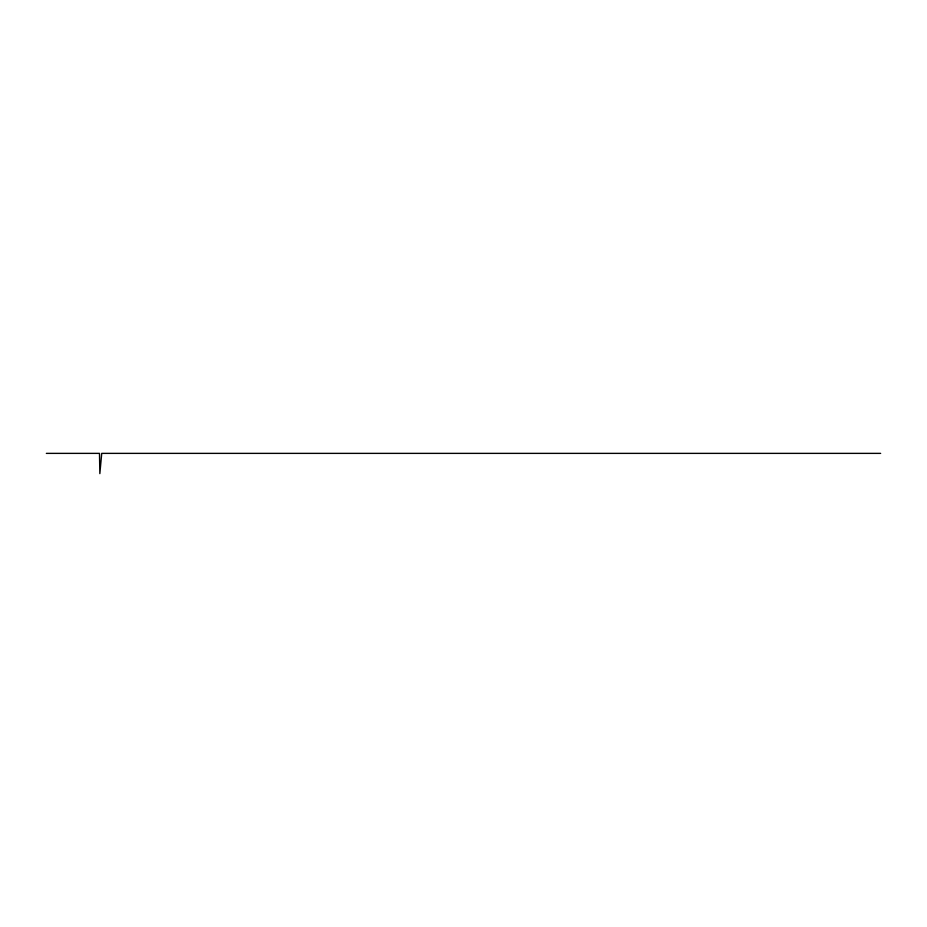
<?xml version="1.0" encoding="UTF-8"?>
<svg xmlns="http://www.w3.org/2000/svg" width="927" height="927" viewBox="0 0 927 927"><rect width="100%" height="100%" fill="white"/><g stroke="black" fill="none" stroke-linecap="round" stroke-linejoin="round"><path stroke-width="1.39" d="M46.35 453.373L99.49 453.373L99.849 473.627L101.727 453.373L880.65 453.373"/></g></svg>
